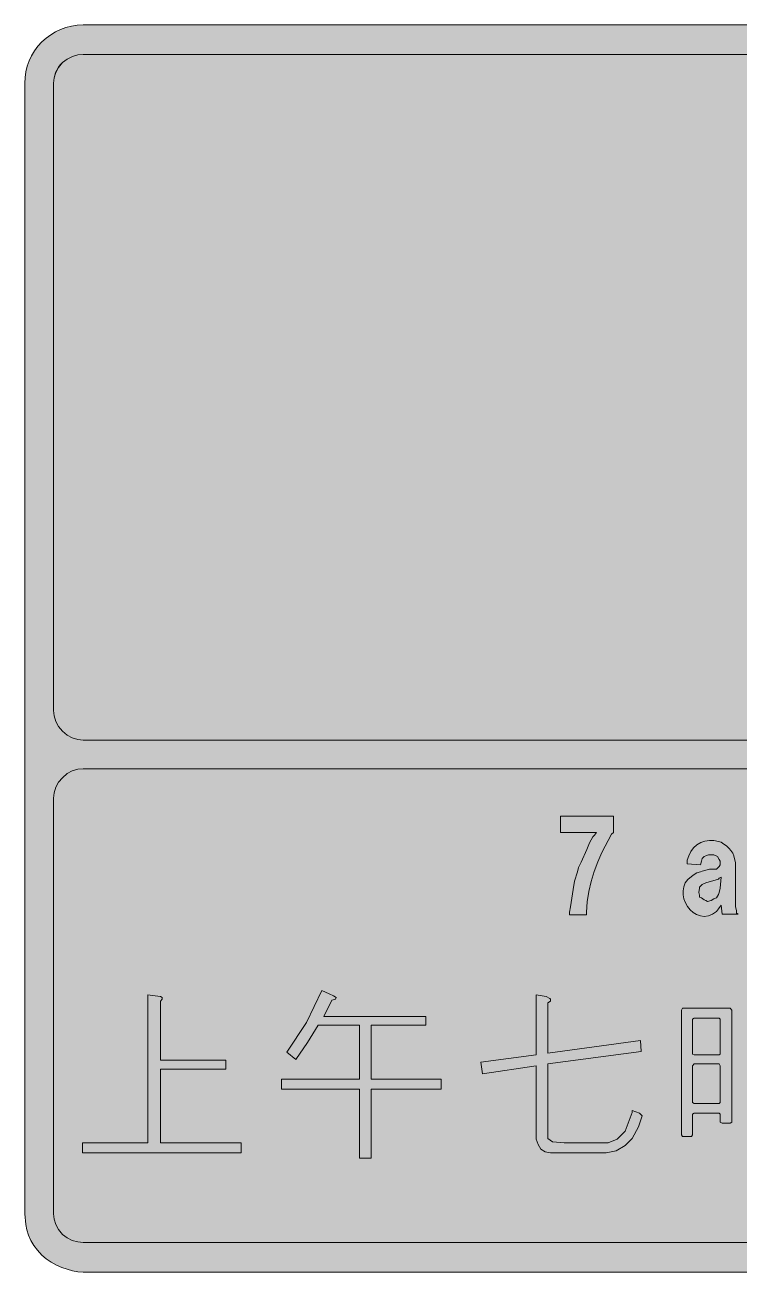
# Model space of a CAD drawing. Header units: metres. Extents: x 76 to 493, y 11 to 261.
# Drawn here: x 76.3 to 219.6, y 11 to 261.2 of the extents above; entities that cross this region are included whole.
import ezdxf

# ---------------------------------------------------------------- set-up
doc = ezdxf.new("R2010")
doc.units = ezdxf.units.M
for name, color, linetype, true_color in [('FILL_BLACK_000000', 7, 'Continuous', 0x000000), ('FILL_WHITE_FFFFFF', 7, 'Continuous', 0xffffff), ('FILL_YELLOW_FFFF00', 7, 'Continuous', 0xffff00)]:
    doc.layers.add(name, color=color, linetype=linetype, true_color=true_color)

msp = doc.modelspace()

# ---------------------------------------------------------------- hatches: boundary and pattern name
at = {"layer": 'FILL_BLACK_000000', "true_color": 0x000000}
h = msp.add_hatch(color=7, dxfattribs=at)
h.dxf.hatch_style = 1
h.paths.add_polyline_path([(76.53, 251.76), (76.79, 252.88), (77.15, 253.96), (77.63, 255), (78.22, 255.99), (78.92, 256.91), (79.74, 257.76), (80.58, 258.53), (81.49, 259.21), (82.45, 259.79), (83.48, 260.28), (84.55, 260.67), (85.66, 260.95), (86.82, 261.12), (88.02, 261.18), (481.5, 261.18), (482.48, 261.12), (483.5, 260.93), (485.64, 260.28), (486.79, 259.81), (487.82, 259.22), (488.75, 258.53), (489.6, 257.76), (490.48, 256.81), (491.22, 255.85), (491.83, 254.85), (492.3, 253.8), (492.64, 252.72), (492.86, 251.64), (493.02, 249.48), (493.02, 22.68), (492.86, 20.59), (492.64, 19.47), (492.3, 18.36), (491.83, 17.31), (491.22, 16.31), (490.48, 15.35), (489.6, 14.4), (488.73, 13.63), (487.76, 12.94), (486.71, 12.35), (485.64, 11.88), (483.5, 11.23), (482.48, 11.04), (481.5, 10.98), (88.02, 10.98), (86.94, 11.04), (85.86, 11.23), (83.7, 11.88), (82.63, 12.35), (81.59, 12.94), (80.61, 13.63), (79.74, 14.4), (78.86, 15.35), (78.12, 16.31), (77.51, 17.31), (77.04, 18.36), (76.7, 19.44), (76.48, 20.52), (76.32, 22.68), (76.32, 249.48), (76.37, 250.63), (76.53, 251.76)])
h.paths.add_polyline_path([(85.82, 111.53), (84.78, 110.97), (83.88, 110.16), (83.07, 109.26), (82.51, 108.23), (82.18, 107.12), (82.08, 106.02), (82.08, 22.68), (82.18, 21.6), (82.51, 20.54), (83.07, 19.52), (83.88, 18.54), (84.78, 17.83), (85.82, 17.33), (86.92, 17.02), (88.02, 16.92), (481.5, 16.92), (482.5, 17.02), (483.57, 17.33), (484.64, 17.83), (485.64, 18.54), (486.35, 19.52), (486.86, 20.54), (487.16, 21.6), (487.26, 22.68), (487.26, 106.02), (487.16, 107.12), (486.86, 108.23), (486.35, 109.26), (485.64, 110.16), (484.64, 110.97), (483.57, 111.53), (482.5, 111.86), (481.5, 111.96), (88.02, 111.96), (86.92, 111.86), (85.82, 111.53)], flags=16)
h.paths.add_polyline_path([(483.64, 118.22), (484.66, 118.78), (485.64, 119.52), (486.35, 120.39), (486.86, 121.39), (487.16, 122.48), (487.26, 123.66), (487.26, 249.48), (487.16, 250.56), (486.86, 251.62), (486.35, 252.64), (485.64, 253.62), (484.64, 254.33), (483.57, 254.84), (482.5, 255.14), (481.5, 255.24), (88.02, 255.24), (86.94, 255.2), (85.86, 254.88), (84.8, 254.32), (83.88, 253.62), (83.07, 252.64), (82.51, 251.62), (82.18, 250.56), (82.08, 249.48), (82.08, 123.66), (82.18, 122.56), (82.51, 121.46), (83.07, 120.42), (83.88, 119.52), (84.78, 118.71), (85.82, 118.15), (86.92, 117.82), (88.02, 117.72), (481.5, 117.72), (482.58, 117.85), (483.64, 118.22)], flags=16)
h = msp.add_hatch(color=7, dxfattribs=at)
h.dxf.hatch_style = 1
h.paths.add_polyline_path([(194.04, 98.82), (192.08, 95.15), (191.24, 93.25), (190.51, 91.31), (189.91, 89.33), (189.45, 87.3), (189.14, 85.25), (189, 83.16), (189, 82.62), (185.58, 82.62), (185.58, 83.16), (185.76, 84.24), (186.29, 87.76), (186.6, 89.42), (187.2, 91.26), (187.38, 92.16), (187.92, 93.24), (189.03, 95.75), (189.62, 97.11), (190.26, 98.28), (190.62, 98.64), (190.98, 99.18), (183.78, 99.18), (183.78, 102.42), (194.4, 102.42), (194.4, 99.18), (194.04, 98.82)])
h = msp.add_hatch(color=7, dxfattribs=at)
h.dxf.hatch_style = 1
h.paths.add_polyline_path([(216, 84.6), (215.46, 83.88), (215.1, 83.34), (214.27, 82.76), (213.44, 82.43), (212.62, 82.32), (211.83, 82.42), (211.08, 82.69), (210.4, 83.11), (209.79, 83.66), (209.27, 84.32), (208.85, 85.05), (208.55, 85.84), (208.38, 86.66), (208.36, 87.48), (208.5, 88.29), (208.82, 89.06), (209.34, 89.75), (210.06, 90.36), (210.6, 90.72), (211.14, 91.08), (211.86, 91.26), (212.22, 91.44), (213.66, 91.8), (215.1, 91.8), (215.64, 92.34), (215.82, 92.7), (215.82, 93.42), (215.64, 93.78), (215.28, 94.32), (214.56, 94.68), (213.48, 94.68), (212.94, 94.5), (212.58, 94.32), (212.22, 93.96), (212.04, 93.42), (211.86, 92.7), (209.16, 92.88), (209.16, 93.6), (209.52, 94.5), (209.91, 95.37), (210.45, 96.1), (211.12, 96.69), (211.9, 97.14), (212.75, 97.44), (213.64, 97.58), (214.55, 97.56), (215.46, 97.38), (216, 97.2), (216.54, 96.84), (217.08, 96.48), (217.62, 95.94), (217.98, 95.58), (218.34, 95.04), (218.52, 94.5), (218.88, 93.06), (218.88, 84.24), (219.06, 83.52), (219.06, 82.98), (219.42, 82.8), (216.18, 82.8), (216, 84.6)])
h.paths.add_polyline_path([(215.46, 89.82), (212.94, 89.1), (212.22, 88.74), (211.68, 88.2), (211.68, 88.02), (211.5, 87.12), (211.68, 86.58), (211.68, 86.22), (212.04, 86.04), (212.58, 85.68), (212.94, 85.5), (213.3, 85.32), (214.02, 85.5), (214.56, 85.86), (215.1, 86.04), (215.46, 86.76), (215.64, 87.12), (215.82, 88.02), (216, 90.18), (215.64, 90), (215.46, 89.82)], flags=16)
h = msp.add_hatch(color=7, dxfattribs=at)
h.dxf.hatch_style = 1
h.paths.add_polyline_path([(87.84, 36.9), (100.98, 36.9), (100.98, 66.6), (102.42, 66.42), (103.5, 66.24), (103.86, 66.06), (103.86, 65.7), (103.5, 65.34), (103.5, 53.46), (116.64, 53.46), (116.64, 51.66), (103.5, 51.66), (103.5, 36.9), (119.7, 36.9), (119.7, 34.92), (87.84, 34.92), (87.84, 36.9)])
h = msp.add_hatch(color=7, dxfattribs=at)
h.dxf.hatch_style = 1
h.paths.add_polyline_path([(145.8, 33.84), (143.46, 33.84), (143.46, 47.7), (127.8, 47.7), (127.8, 49.68), (143.46, 49.68), (143.46, 60.48), (135.18, 60.48), (133.02, 57.06), (130.68, 53.64), (128.88, 55.08), (132.84, 61.02), (135.9, 67.5), (137.34, 66.78), (138.24, 66.42), (138.78, 66.06), (138.6, 65.7), (137.88, 65.52), (136.26, 62.28), (156.78, 62.28), (156.78, 60.48), (145.8, 60.48), (145.8, 49.68), (159.84, 49.68), (159.84, 47.7), (145.8, 47.7), (145.8, 33.84)])
h = msp.add_hatch(color=7, dxfattribs=at)
h.dxf.hatch_style = 1
h.paths.add_polyline_path([(181.26, 37.8), (182.16, 37.08), (184.5, 36.9), (193.32, 36.9), (195.12, 37.62), (196.74, 39.24), (198.18, 43.02), (198.18, 43.38), (199.62, 42.84), (200.16, 42.3), (199.44, 40.14), (198.18, 37.8), (196.74, 36.36), (194.94, 35.28), (192.96, 34.92), (181.8, 34.92), (180.72, 35.1), (179.82, 35.64), (179.28, 36.54), (178.92, 37.62), (178.92, 52.38), (168.12, 50.76), (167.76, 53.1), (178.92, 54.54), (178.92, 66.6), (180.9, 66.24), (181.62, 65.88), (181.8, 65.7), (181.8, 65.34), (181.26, 64.98), (181.26, 54.9), (199.8, 57.42), (199.98, 55.26), (181.26, 52.74), (181.26, 37.8)])
h = msp.add_hatch(color=7, dxfattribs=at)
h.dxf.hatch_style = 1
h.paths.add_polyline_path([(210.24, 42.66), (210.24, 38.52), (210.06, 38.16), (208.26, 38.16), (208.08, 38.52), (208.08, 63.54), (208.26, 63.9), (217.8, 63.9), (218.16, 63.54), (218.16, 41.04), (217.8, 40.86), (216.18, 40.86), (215.82, 41.04), (215.82, 42.66), (215.64, 42.84), (210.6, 42.84), (210.24, 42.66)])
h.paths.add_polyline_path([(215.64, 52.74), (210.6, 52.74), (210.24, 52.38), (210.24, 45), (210.6, 44.82), (215.64, 44.82), (215.82, 45), (215.82, 52.38), (215.64, 52.74)], flags=16)
h.paths.add_polyline_path([(215.82, 61.74), (215.64, 61.92), (210.6, 61.92), (210.24, 61.74), (210.24, 54.72), (210.6, 54.54), (215.64, 54.54), (215.82, 54.72), (215.82, 61.74)], flags=16)
at = {"layer": 'FILL_WHITE_FFFFFF', "true_color": 0xffffff}
h = msp.add_hatch(color=7, dxfattribs=at)
h.dxf.hatch_style = 1
h.paths.add_polyline_path([(482.44, 111.83), (483.66, 111.42), (484.17, 111.22), (484.65, 110.93), (485.64, 110.16), (486.34, 109.24), (486.9, 108.18), (487.15, 107.1), (487.26, 106.02), (487.26, 22.68), (487.16, 21.6), (486.86, 20.54), (486.35, 19.52), (485.64, 18.54), (484.64, 17.83), (483.57, 17.33), (482.5, 17.02), (481.5, 16.92), (88.02, 16.92), (86.92, 17.02), (85.82, 17.33), (84.78, 17.83), (83.88, 18.54), (83.07, 19.52), (82.51, 20.54), (82.18, 21.6), (82.08, 22.68), (82.08, 106.02), (82.18, 107.12), (82.51, 108.23), (83.07, 109.26), (83.88, 110.16), (84.78, 110.97), (85.82, 111.53), (86.92, 111.86), (88.02, 111.96), (481.5, 111.96), (482.44, 111.83)])
at = {"layer": 'FILL_YELLOW_FFFF00', "true_color": 0xffff00}
h = msp.add_hatch(color=7, dxfattribs=at)
h.dxf.hatch_style = 1
h.paths.add_polyline_path([(88.02, 117.72), (86.92, 117.82), (85.82, 118.15), (84.78, 118.71), (83.88, 119.52), (83.07, 120.42), (82.51, 121.46), (82.18, 122.56), (82.08, 123.66), (82.08, 249.48), (82.19, 250.56), (82.44, 251.64), (83.03, 252.7), (83.4, 253.18), (83.88, 253.62), (84.8, 254.32), (85.86, 254.88), (86.94, 255.2), (88.02, 255.24), (481.5, 255.24), (482.5, 255.14), (483.57, 254.84), (484.64, 254.33), (485.64, 253.62), (486.34, 252.7), (486.9, 251.64), (487.15, 250.56), (487.26, 249.48), (487.26, 123.66), (487.16, 122.56), (486.85, 121.46), (486.35, 120.42), (485.64, 119.52), (484.64, 118.71), (483.57, 118.15), (482.5, 117.82), (481.5, 117.72), (88.02, 117.72)])

# ---------------------------------------------------------------- linework, layer by layer
at = {"layer": 'FILL_BLACK_000000', "lineweight": 0, "true_color": 0x000000}
for points in [[(481.5, 10.98), (88.02, 10.98), (86.94, 11.04), (85.86, 11.23), (83.7, 11.88), (82.63, 12.35), (81.59, 12.94), (80.61, 13.63), (79.74, 14.4), (78.86, 15.35), (78.12, 16.31), (77.51, 17.31), (77.04, 18.36), (76.7, 19.44), (76.48, 20.52), (76.32, 22.68), (76.32, 249.48), (76.37, 250.63), (76.53, 251.76), (76.79, 252.88), (77.15, 253.96), (77.63, 255), (78.22, 255.99), (78.92, 256.91), (79.74, 257.76), (80.58, 258.53), (81.49, 259.21), (82.45, 259.79), (83.48, 260.28), (84.55, 260.67), (85.66, 260.95), (86.82, 261.12), (88.02, 261.18), (481.5, 261.18)], [(481.5, 255.24), (88.02, 255.24), (86.94, 255.2), (85.86, 254.88), (84.8, 254.32), (83.88, 253.62), (83.07, 252.64), (82.51, 251.62), (82.18, 250.56), (82.08, 249.48), (82.08, 123.66), (82.18, 122.56), (82.51, 121.46), (83.07, 120.42), (83.88, 119.52), (84.78, 118.71), (85.82, 118.15), (86.92, 117.82), (88.02, 117.72), (481.5, 117.72)], [(481.5, 111.96), (88.02, 111.96), (86.92, 111.86), (85.82, 111.53), (84.78, 110.97), (83.88, 110.16), (83.07, 109.26), (82.51, 108.23), (82.18, 107.12), (82.08, 106.02), (82.08, 22.68), (82.18, 21.6), (82.51, 20.54), (83.07, 19.52), (83.88, 18.54), (84.78, 17.83), (85.82, 17.33), (86.92, 17.02), (88.02, 16.92), (481.5, 16.92)]]:
    msp.add_lwpolyline(points, dxfattribs=at)
for points in [[(194.04, 98.82), (192.08, 95.15), (191.24, 93.25), (190.51, 91.31), (189.91, 89.33), (189.45, 87.3), (189.14, 85.25), (189, 83.16), (189, 82.62), (185.58, 82.62), (185.58, 83.16), (185.76, 84.24), (186.29, 87.76), (186.6, 89.42), (187.2, 91.26), (187.38, 92.16), (187.92, 93.24), (189.03, 95.75), (189.62, 97.11), (190.26, 98.28), (190.62, 98.64), (190.98, 99.18), (183.78, 99.18), (183.78, 102.42), (194.4, 102.42), (194.4, 99.18)], [(216, 84.6), (215.46, 83.88), (215.1, 83.34), (214.27, 82.76), (213.44, 82.43), (212.62, 82.32), (211.83, 82.42), (211.08, 82.69), (210.4, 83.11), (209.79, 83.66), (209.27, 84.32), (208.85, 85.05), (208.55, 85.84), (208.38, 86.66), (208.36, 87.48), (208.5, 88.29), (208.82, 89.06), (209.34, 89.75), (210.06, 90.36), (210.6, 90.72), (211.14, 91.08), (211.86, 91.26), (212.22, 91.44), (213.66, 91.8), (215.1, 91.8), (215.64, 92.34), (215.82, 92.7), (215.82, 93.42), (215.64, 93.78), (215.28, 94.32), (214.56, 94.68), (213.48, 94.68), (212.94, 94.5), (212.58, 94.32), (212.22, 93.96), (212.04, 93.42), (211.86, 92.7), (209.16, 92.88), (209.16, 93.6), (209.52, 94.5), (209.91, 95.37), (210.45, 96.1), (211.12, 96.69), (211.9, 97.14), (212.75, 97.44), (213.64, 97.58), (214.55, 97.56), (215.46, 97.38), (216, 97.2), (216.54, 96.84), (217.08, 96.48), (217.62, 95.94), (217.98, 95.58), (218.34, 95.04), (218.52, 94.5), (218.88, 93.06), (218.88, 84.24), (219.06, 83.52), (219.06, 82.98), (219.42, 82.8), (216.18, 82.8)], [(215.46, 89.82), (212.94, 89.1), (212.22, 88.74), (211.68, 88.2), (211.68, 88.02), (211.5, 87.12), (211.68, 86.58), (211.68, 86.22), (212.04, 86.04), (212.58, 85.68), (212.94, 85.5), (213.3, 85.32), (214.02, 85.5), (214.56, 85.86), (215.1, 86.04), (215.46, 86.76), (215.64, 87.12), (215.82, 88.02), (216, 90.18), (215.64, 90)], [(87.84, 36.9), (100.98, 36.9), (100.98, 66.6), (102.42, 66.42), (103.5, 66.24), (103.86, 66.06), (103.86, 65.7), (103.5, 65.34), (103.5, 53.46), (116.64, 53.46), (116.64, 51.66), (103.5, 51.66), (103.5, 36.9), (119.7, 36.9), (119.7, 34.92), (87.84, 34.92)], [(145.8, 33.84), (143.46, 33.84), (143.46, 47.7), (127.8, 47.7), (127.8, 49.68), (143.46, 49.68), (143.46, 60.48), (135.18, 60.48), (133.02, 57.06), (130.68, 53.64), (128.88, 55.08), (132.84, 61.02), (135.9, 67.5), (137.34, 66.78), (138.24, 66.42), (138.78, 66.06), (138.6, 65.7), (137.88, 65.52), (136.26, 62.28), (156.78, 62.28), (156.78, 60.48), (145.8, 60.48), (145.8, 49.68), (159.84, 49.68), (159.84, 47.7), (145.8, 47.7)], [(181.26, 37.8), (182.16, 37.08), (184.5, 36.9), (193.32, 36.9), (195.12, 37.62), (196.74, 39.24), (198.18, 43.02), (198.18, 43.38), (199.62, 42.84), (200.16, 42.3), (199.44, 40.14), (198.18, 37.8), (196.74, 36.36), (194.94, 35.28), (192.96, 34.92), (181.8, 34.92), (180.72, 35.1), (179.82, 35.64), (179.28, 36.54), (178.92, 37.62), (178.92, 52.38), (168.12, 50.76), (167.76, 53.1), (178.92, 54.54), (178.92, 66.6), (180.9, 66.24), (181.62, 65.88), (181.8, 65.7), (181.8, 65.34), (181.26, 64.98), (181.26, 54.9), (199.8, 57.42), (199.98, 55.26), (181.26, 52.74)], [(210.24, 42.66), (210.24, 38.52), (210.06, 38.16), (208.26, 38.16), (208.08, 38.52), (208.08, 63.54), (208.26, 63.9), (217.8, 63.9), (218.16, 63.54), (218.16, 41.04), (217.8, 40.86), (216.18, 40.86), (215.82, 41.04), (215.82, 42.66), (215.64, 42.84), (210.6, 42.84)], [(215.82, 61.74), (215.64, 61.92), (210.6, 61.92), (210.24, 61.74), (210.24, 54.72), (210.6, 54.54), (215.64, 54.54), (215.82, 54.72)], [(215.64, 52.74), (210.6, 52.74), (210.24, 52.38), (210.24, 45), (210.6, 44.82), (215.64, 44.82), (215.82, 45), (215.82, 52.38)]]:
    msp.add_lwpolyline(points, close=True, dxfattribs=at)
at = {"layer": 'FILL_WHITE_FFFFFF', "lineweight": 0, "true_color": 0xffffff}
msp.add_lwpolyline([(481.5, 16.92), (88.02, 16.92), (86.92, 17.02), (85.82, 17.33), (84.78, 17.83), (83.88, 18.54), (83.07, 19.52), (82.51, 20.54), (82.18, 21.6), (82.08, 22.68), (82.08, 106.02), (82.18, 107.12), (82.51, 108.23), (83.07, 109.26), (83.88, 110.16), (84.78, 110.97), (85.82, 111.53), (86.92, 111.86), (88.02, 111.96), (481.5, 111.96)], dxfattribs=at)
at = {"layer": 'FILL_YELLOW_FFFF00', "lineweight": 0, "true_color": 0xffff00}
msp.add_lwpolyline([(481.5, 117.72), (88.02, 117.72), (86.92, 117.82), (85.82, 118.15), (84.78, 118.71), (83.88, 119.52), (83.07, 120.42), (82.51, 121.46), (82.18, 122.56), (82.08, 123.66), (82.08, 249.48), (82.19, 250.56), (82.44, 251.64), (83.03, 252.7), (83.4, 253.18), (83.88, 253.62), (84.8, 254.32), (85.86, 254.88), (86.94, 255.2), (88.02, 255.24), (481.5, 255.24)], dxfattribs=at)

doc.saveas('drawing.dxf')
